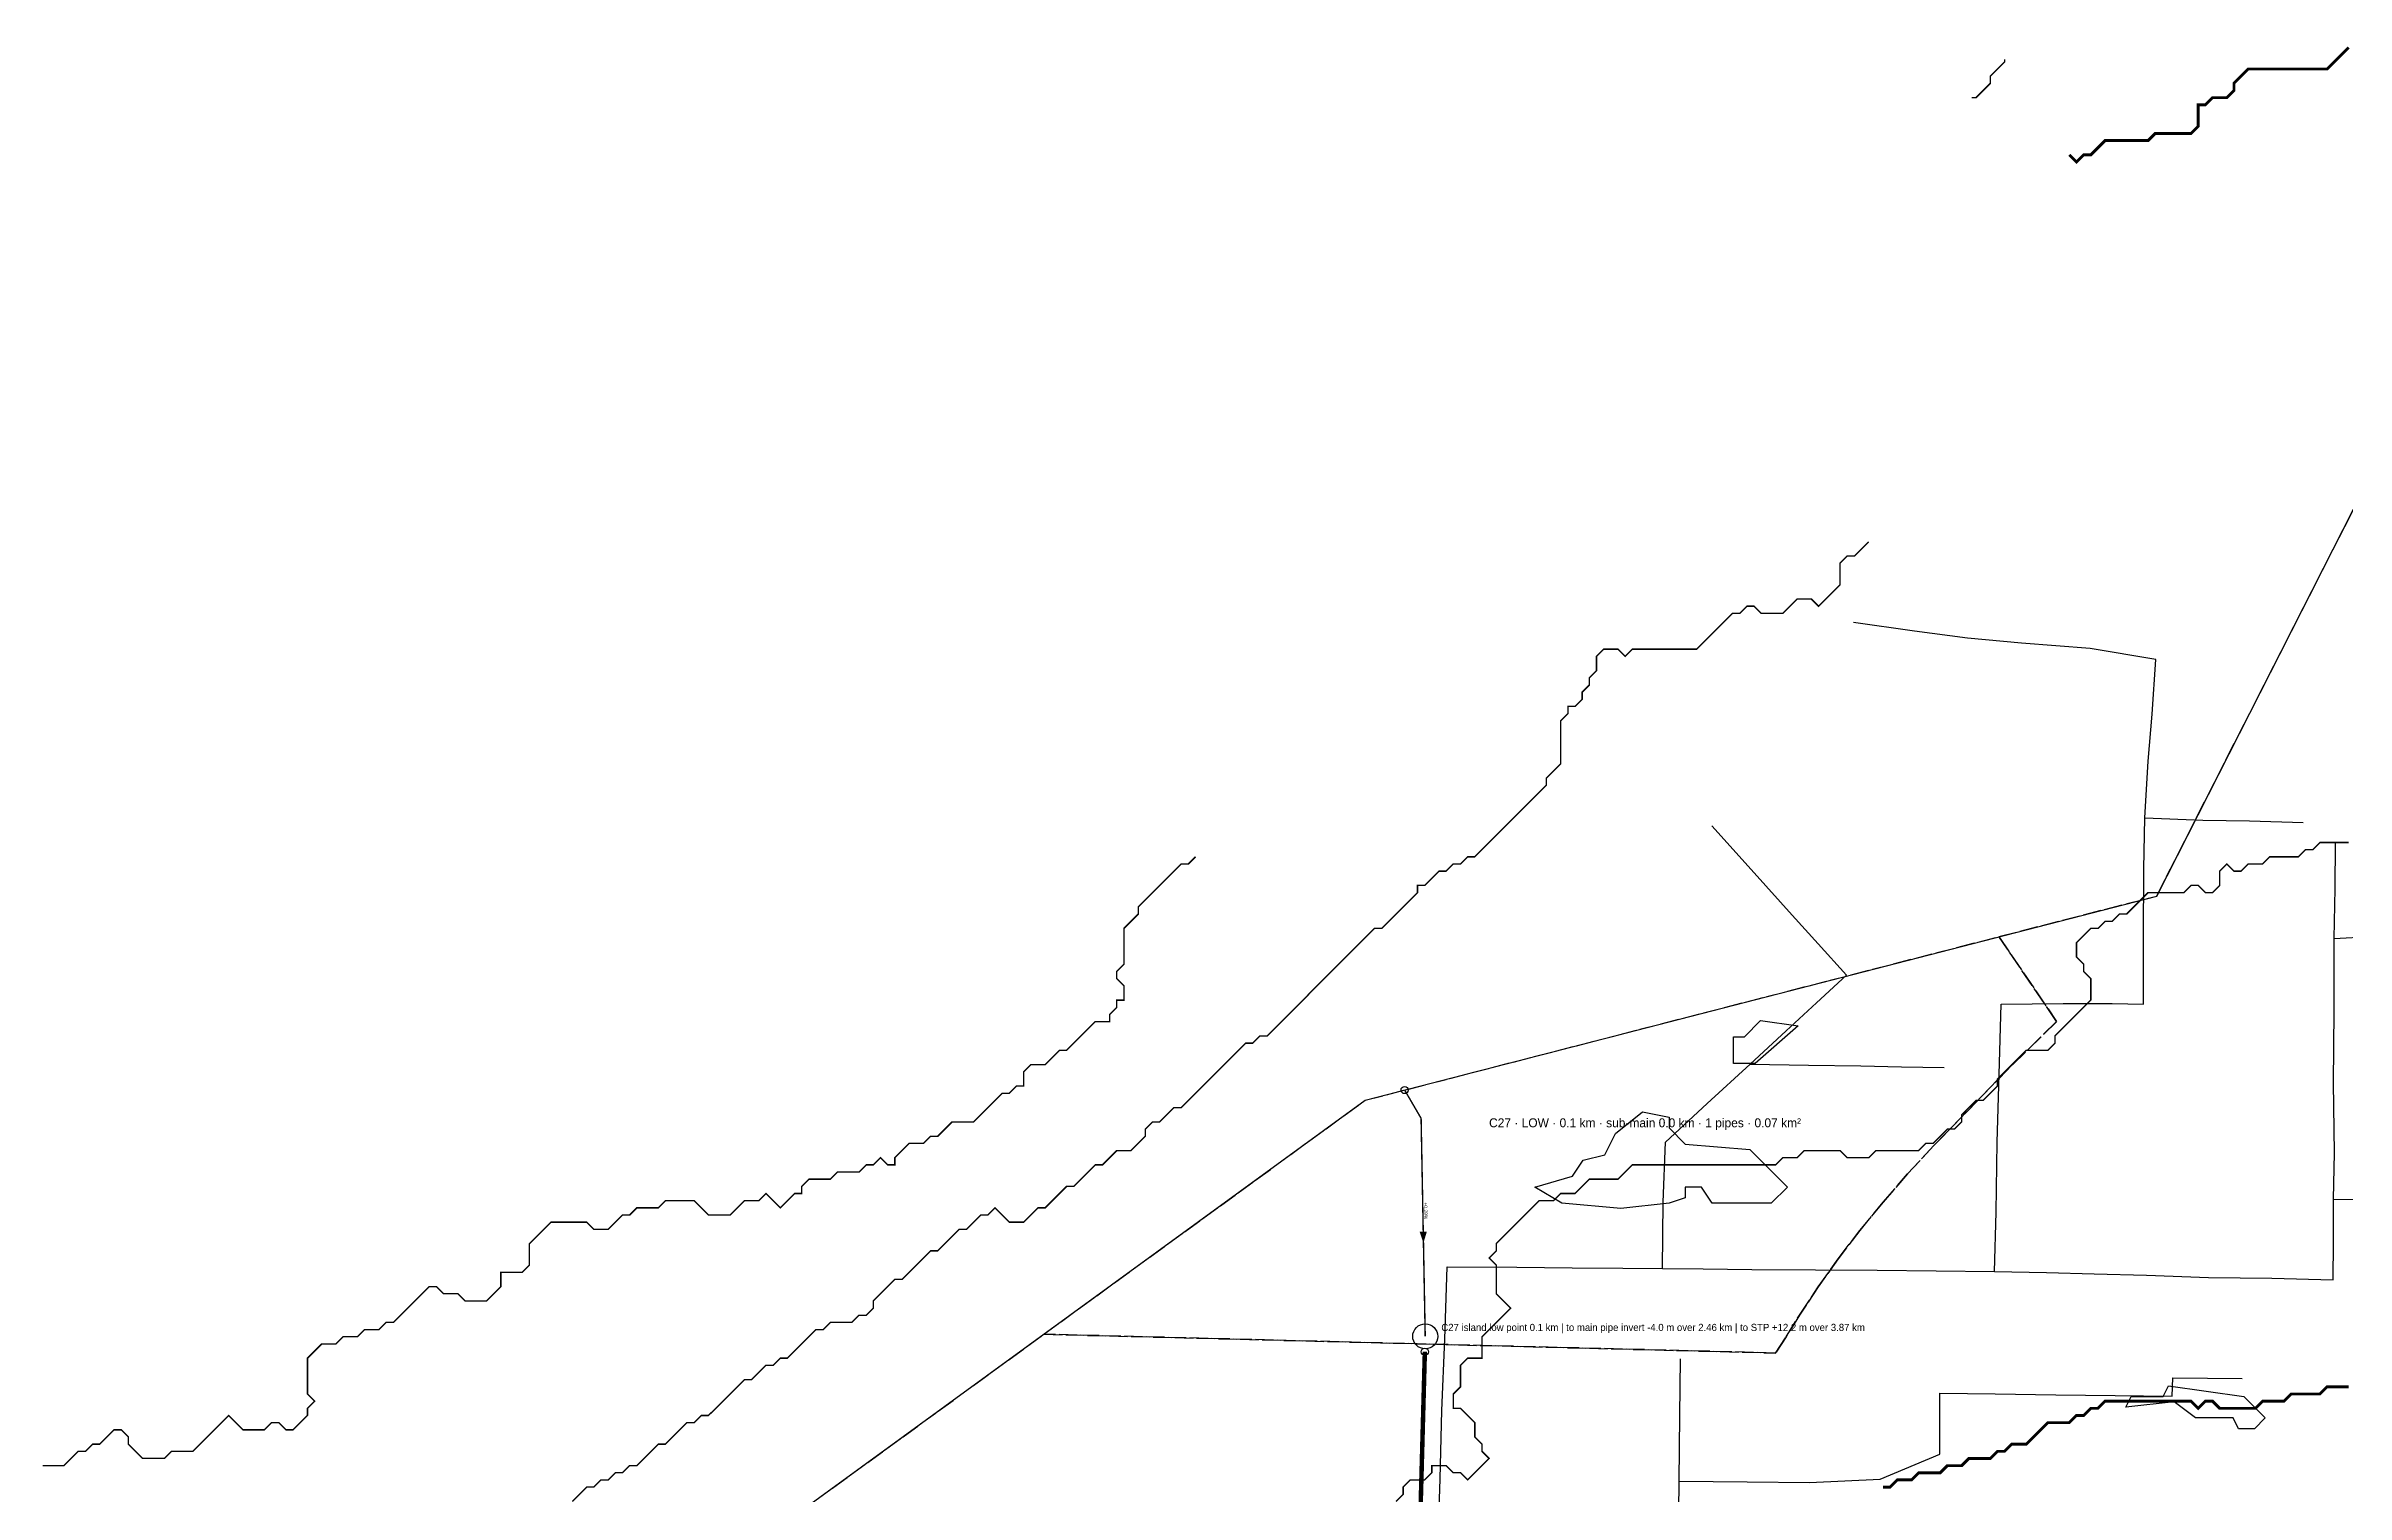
# Model space of a CAD drawing. Header units: metres. Extents: x 442821 to 452274, y 2561971 to 2571293.
# Drawn here: x 444265 to 445550, y 2567085 to 2567893 of the extents above; entities that cross this region are included whole.
import ezdxf
from ezdxf.enums import TextEntityAlignment as Align

# ---------------------------------------------------------------- set-up
doc = ezdxf.new("R2010")
doc.units = ezdxf.units.M
doc.header["$LTSCALE"] = 8
doc.linetypes.add('DASHED', pattern=[1.524, 1.27, -0.254])
for name, color, linetype in [('A_ARROWS', 7, 'Continuous'), ('A_BUILT_2006', 252, 'Continuous'), ('A_CATCH_LABEL', 7, 'Continuous'), ('A_CATCHMENTS', 7, 'Continuous'), ('A_ENVELOPE', 3, 'Continuous'), ('A_GRADIENT', 8, 'Continuous'), ('A_HEADS', 8, 'Continuous'), ('A_LATERAL', 7, 'Continuous'), ('A_OUTLET_LABEL', 7, 'Continuous'), ('A_OUTLETS', 7, 'Continuous'), ('A_STREAMS', 5, 'Continuous'), ('A_SUBMAIN', 7, 'Continuous'), ('A_WADI', 4, 'Continuous')]:
    doc.layers.add(name, color=color, linetype=linetype)

msp = doc.modelspace()

# ---------------------------------------------------------------- linework, layer by layer
at = {"layer": 'A_ARROWS', "color": 2}
msp.add_solid([(445034.5, 2567224.7), (445032.4, 2567231), (445036.4, 2567231.1)], dxfattribs=at)
at = {"layer": 'A_BUILT_2006', "color": 252}
for points in [[(445308.9, 2567566.6), (445274.7, 2567571.3)], [(445338.4, 2567562.6), (445308.9, 2567566.6)], [(445368.6, 2567559.8), (445338.4, 2567562.6)], [(445406.9, 2567556.8), (445368.6, 2567559.8)], [(445443.7, 2567550.8), (445406.9, 2567556.8)], [(445441.5, 2567520.1), (445443.7, 2567550.8)], [(445439.4, 2567493.9), (445441.5, 2567520.1)], [(445437.5, 2567462.2), (445439.4, 2567493.9)], [(445219.3, 2567431.5), (445195.7, 2567457.8)], [(445436.9, 2567433.8), (445437.5, 2567462.2)], [(445437.5, 2567462.2), (445469.8, 2567460.9)], [(445469.8, 2567460.9), (445495.9, 2567460.6)], [(445495.9, 2567460.6), (445525.9, 2567459.6)], [(445543.8, 2567422.8), (445544, 2567448)], [(445240.5, 2567407.9), (445219.3, 2567431.5)], [(445436.8, 2567395.2), (445436.9, 2567433.8)], [(445543.2, 2567394.8), (445543.8, 2567422.8)], [(445255, 2567391.9), (445240.5, 2567407.9)], [(445270.8, 2567374.3), (445255, 2567391.9)], [(445436.8, 2567358.2), (445436.8, 2567395.2)], [(445543.2, 2567394.8), (445563.6, 2567395.9)], [(445543.3, 2567354.5), (445543.2, 2567394.8)], [(445254.1, 2567358.9), (445270.8, 2567374.3)], [(445237.1, 2567343.2), (445254.1, 2567358.9)], [(445356.1, 2567318.9), (445357.3, 2567358.1)], [(445357.3, 2567358.1), (445391.8, 2567358.5)], [(445391.8, 2567358.5), (445419.3, 2567358.6)], [(445419.3, 2567358.6), (445436.8, 2567358.2)], [(445542.8, 2567314.1), (445543.3, 2567354.5)], [(445217.1, 2567324.7), (445237.1, 2567343.2)], [(445193, 2567302.6), (445217.1, 2567324.7)], [(445217.1, 2567324.7), (445249.6, 2567324.1)], [(445249.6, 2567324.1), (445278.9, 2567323.7)], [(445278.9, 2567323.7), (445301.5, 2567323.2)], [(445301.5, 2567323.2), (445325.4, 2567322.8)], [(445355, 2567281), (445356.1, 2567318.9)], [(445169.7, 2567281), (445193, 2567302.6)], [(445543.4, 2567275.2), (445542.8, 2567314.1)], [(445168.4, 2567247.5), (445169.7, 2567281)], [(445354.4, 2567242), (445355, 2567281)], [(445542.9, 2567249.2), (445543.4, 2567275.2)], [(445168.1, 2567210.5), (445168.4, 2567247.5)], [(445353.6, 2567208.9), (445354.4, 2567242)], [(445542.8, 2567225.3), (445542.9, 2567249.2)], [(445542.9, 2567249.2), (445564.9, 2567249.1)], [(445542.7, 2567204.2), (445542.8, 2567225.3)], [(445046.4, 2567171.1), (445047.8, 2567211.5)], [(445047.8, 2567211.5), (445086.7, 2567211.2)], [(445086.7, 2567211.2), (445117.5, 2567210.9)], [(445117.5, 2567210.9), (445145.8, 2567210.7)], [(445145.8, 2567210.7), (445168.1, 2567210.5)], [(445168.1, 2567210.5), (445190.8, 2567210.3)], [(445190.8, 2567210.3), (445218, 2567210)], [(445218, 2567210), (445253.6, 2567209.8)], [(445253.6, 2567209.8), (445287.9, 2567209.5)], [(445287.9, 2567209.5), (445320.9, 2567209.2)], [(445320.9, 2567209.2), (445353.6, 2567208.9)], [(445353.6, 2567208.9), (445382.5, 2567208.2)], [(445382.5, 2567208.2), (445409.1, 2567207.6)], [(445409.1, 2567207.6), (445438.4, 2567206.8)], [(445438.4, 2567206.8), (445473.1, 2567205.4)], [(445473.1, 2567205.4), (445508.5, 2567205.1)], [(445508.5, 2567205.1), (445542.7, 2567204.2)], [(445044.8, 2567131.1), (445046.4, 2567171.1)], [(445177.7, 2567128.4), (445178.1, 2567160)], [(445452.8, 2567139.1), (445453.2, 2567149.4)], [(445453.2, 2567149.4), (445491.8, 2567149.1)], [(445322.9, 2567106.8), (445322.9, 2567140.9)], [(445322.9, 2567140.9), (445353.8, 2567140.5)], [(445353.8, 2567140.5), (445387.7, 2567140)], [(445387.7, 2567140), (445421, 2567139.6)], [(445421, 2567139.6), (445452.8, 2567139.1)], [(445043.8, 2567093), (445044.8, 2567131.1)], [(445177.3, 2567091.7), (445177.7, 2567128.4)], [(445289.6, 2567092.8), (445322.9, 2567106.8)], [(445042.9, 2567064.7), (445043.8, 2567093)], [(445176.9, 2567057.7), (445177.3, 2567091.7)], [(445177.3, 2567091.7), (445215.4, 2567091.3)], [(445215.4, 2567091.3), (445250.2, 2567091)], [(445250.2, 2567091), (445289.6, 2567092.8)]]:
    msp.add_lwpolyline(points, dxfattribs=at)
at = {"layer": 'A_CATCHMENTS', "color": 1, "linetype": 'DASHED'}
msp.add_lwpolyline([(443922.9, 2562555.5), (443114.8, 2564922.9), (443209.9, 2566349), (444250.9, 2566757.8), (444822.5, 2567173.8), (445231.1, 2567163.3), (445231.1, 2567163.3), (445237.1, 2567172.3), (445244.5, 2567184.4), (445255, 2567200.2), (445266.2, 2567216), (445278.3, 2567231.8), (445291.3, 2567247.6), (445305, 2567263.4), (445319.7, 2567279.2), (445363.4, 2567324.2), (445388.2, 2567348.5), (445356, 2567395.9), (445444.1, 2567418.6), (445577.2, 2567680.1), (447425.1, 2567544.9)], dxfattribs=at)
at = {"layer": 'A_CATCHMENTS', "color": 2, "linetype": 'DASHED'}
msp.add_lwpolyline([(445388.2, 2567348.5), (445363.4, 2567324.2), (445319.7, 2567279.2), (445305, 2567263.4), (445291.3, 2567247.6), (445278.3, 2567231.8), (445266.2, 2567216), (445255, 2567200.2), (445244.5, 2567184.4), (445237.1, 2567172.3), (445231.1, 2567163.3), (444822.5, 2567173.8), (445002, 2567304.5), (445356, 2567395.9), (445388.2, 2567348.5)], close=True, dxfattribs=at)
at = {"layer": 'A_ENVELOPE', "color": 3}
msp.add_lwpolyline([(443922.9, 2562555.5), (443114.8, 2564922.9), (443209.9, 2566349), (444250.9, 2566757.8), (445002, 2567304.5), (445444.1, 2567418.6), (445577.2, 2567680.1), (447477.5, 2567541)], dxfattribs=at)
at = {"layer": 'A_HEADS', "color": 2}
msp.add_circle((445024, 2567310.2), 2, dxfattribs=at)
at = {"layer": 'A_HEADS', "color": 1}
msp.add_circle((445035.3, 2567164), 2, dxfattribs=at)
at = {"layer": 'A_LATERAL', "color": 2, "linetype": 'DASHED', "const_width": 0.8}
msp.add_lwpolyline([(445024, 2567310.2), (445033.2, 2567294.4), (445035.5, 2567172.6)], dxfattribs=at)
at = {"layer": 'A_OUTLETS', "color": 30}
msp.add_circle((445035.5, 2567172.6), 7, dxfattribs=at)
at = {"layer": 'A_STREAMS', "color": 5}
for points, const_width in [([(445551.3, 2567892.6), (445547.3, 2567888.6), (445543.3, 2567884.6), (445539.3, 2567880.6), (445535.3, 2567880.6), (445531.3, 2567880.6), (445527.3, 2567880.6), (445523.3, 2567880.6), (445519.3, 2567880.6), (445515.3, 2567880.6), (445511.3, 2567880.6), (445507.3, 2567880.6), (445503.3, 2567880.6), (445499.3, 2567880.6), (445495.3, 2567880.6), (445491.3, 2567876.6), (445487.3, 2567872.6), (445487.3, 2567868.6), (445483.3, 2567864.6), (445479.3, 2567864.6), (445475.3, 2567864.6), (445471.3, 2567860.6), (445467.3, 2567860.6), (445467.3, 2567856.6), (445467.3, 2567852.6), (445467.3, 2567848.6), (445463.3, 2567844.6), (445459.3, 2567844.6), (445455.3, 2567844.6), (445451.3, 2567844.6), (445447.3, 2567844.6), (445443.3, 2567844.6), (445439.3, 2567840.6), (445435.3, 2567840.6), (445431.3, 2567840.6), (445427.3, 2567840.6), (445423.3, 2567840.6), (445419.3, 2567840.6), (445415.3, 2567840.6), (445411.3, 2567836.6), (445407.3, 2567832.6), (445403.3, 2567832.6), (445399.3, 2567828.6), (445395.3, 2567832.6)], 1.6), ([(445359.2, 2567886), (445359.2, 2567884.6), (445355.2, 2567880.6), (445351.2, 2567876.6), (445351.2, 2567872.6), (445347.2, 2567868.6), (445343.2, 2567864.6), (445340.8, 2567864.6)], 0.8), ([(445283.2, 2567616.5), (445279.2, 2567612.5), (445275.2, 2567608.5), (445271.2, 2567608.5), (445267.2, 2567604.5), (445267.2, 2567600.5), (445267.2, 2567596.5), (445267.2, 2567592.5), (445263.2, 2567588.5), (445259.2, 2567584.5), (445255.2, 2567580.5), (445251.2, 2567584.5), (445247.2, 2567584.5), (445243.2, 2567584.5), (445239.2, 2567580.5), (445235.2, 2567576.5), (445231.2, 2567576.5), (445227.2, 2567576.5), (445223.2, 2567576.5), (445219.2, 2567580.5), (445215.2, 2567580.5), (445211.2, 2567576.5), (445207.2, 2567576.5), (445203.2, 2567572.5), (445199.2, 2567568.5), (445195.2, 2567564.5), (445191.2, 2567560.5), (445187.2, 2567556.5), (445183.2, 2567556.5), (445179.2, 2567556.5), (445175.2, 2567556.5), (445171.2, 2567556.5), (445167.2, 2567556.5), (445163.2, 2567556.5), (445159.2, 2567556.5), (445155.2, 2567556.5), (445151.2, 2567556.5), (445147.2, 2567552.5), (445143.2, 2567556.5), (445139.2, 2567556.5), (445135.2, 2567556.5), (445131.2, 2567552.5), (445131.2, 2567548.5), (445131.2, 2567544.5), (445127.2, 2567540.5), (445127.2, 2567536.5), (445123.2, 2567532.5), (445123.2, 2567528.5), (445119.2, 2567524.5), (445115.2, 2567524.5), (445115.2, 2567520.5), (445111.2, 2567516.5), (445111.2, 2567512.5), (445111.2, 2567508.5), (445111.2, 2567504.5), (445111.2, 2567500.5), (445111.2, 2567496.5), (445111.2, 2567492.5), (445107.2, 2567488.5), (445103.2, 2567484.5), (445103.2, 2567480.5), (445099.2, 2567476.5), (445095.2, 2567472.5), (445091.2, 2567468.5), (445087.2, 2567464.5), (445083.2, 2567460.5), (445079.2, 2567456.5), (445075.2, 2567452.5), (445071.2, 2567448.5), (445067.2, 2567444.5), (445063.2, 2567440.5), (445059.2, 2567440.5), (445055.2, 2567436.5), (445051.2, 2567436.5), (445047.2, 2567432.5), (445043.2, 2567432.5), (445039.2, 2567428.5), (445035.2, 2567424.5), (445031.2, 2567424.5), (445031.2, 2567420.5), (445027.2, 2567416.5), (445023.2, 2567412.5), (445019.2, 2567408.5), (445015.2, 2567404.5), (445011.2, 2567400.5), (445007.2, 2567400.5), (445003.2, 2567396.5), (444999.2, 2567392.5), (444995.2, 2567388.5), (444991.2, 2567384.5), (444987.2, 2567380.5), (444983.2, 2567376.5), (444979.2, 2567372.5), (444975.2, 2567368.5), (444971.2, 2567364.5), (444967.2, 2567360.4), (444963.2, 2567356.4), (444959.2, 2567352.4), (444955.2, 2567348.4), (444951.2, 2567344.4), (444947.2, 2567340.4), (444943.2, 2567340.4), (444939.2, 2567336.4), (444935.2, 2567336.4), (444931.2, 2567332.4), (444927.2, 2567328.4), (444923.2, 2567324.4), (444919.2, 2567320.4), (444915.2, 2567316.4), (444911.2, 2567312.4), (444907.2, 2567308.4), (444903.2, 2567304.4), (444899.2, 2567300.4), (444895.2, 2567300.4), (444891.2, 2567296.4), (444887.2, 2567292.4), (444883.2, 2567292.4), (444879.2, 2567288.4), (444879.2, 2567284.4), (444875.2, 2567280.4), (444871.2, 2567276.4), (444867.2, 2567276.4), (444863.2, 2567276.4), (444859.2, 2567272.4), (444855.2, 2567268.4), (444851.2, 2567268.4), (444847.2, 2567264.4), (444843.2, 2567260.4), (444839.2, 2567256.4), (444835.2, 2567256.4), (444831.2, 2567252.4), (444827.2, 2567248.4), (444823.2, 2567244.4), (444819.2, 2567244.4), (444815.2, 2567240.4), (444811.2, 2567236.4), (444807.2, 2567236.4), (444803.2, 2567236.4), (444799.2, 2567240.4), (444795.2, 2567244.4), (444791.2, 2567240.4), (444787.2, 2567240.4), (444783.2, 2567236.4), (444779.2, 2567232.4), (444775.2, 2567232.4), (444771.2, 2567228.4), (444767.2, 2567224.4), (444763.2, 2567220.4), (444759.2, 2567220.4), (444755.2, 2567216.4), (444751.2, 2567212.4), (444747.2, 2567208.4), (444743.2, 2567204.4), (444739.2, 2567204.4), (444735.2, 2567200.4), (444731.2, 2567196.4), (444727.2, 2567192.4), (444727.2, 2567188.4), (444723.2, 2567184.4), (444719.2, 2567184.4), (444715.2, 2567180.4), (444711.2, 2567180.4), (444707.2, 2567180.4), (444703.2, 2567180.4), (444699.2, 2567176.4), (444695.2, 2567176.4), (444691.2, 2567172.4), (444687.2, 2567168.4), (444683.2, 2567164.4), (444679.2, 2567160.4), (444675.2, 2567160.4), (444671.2, 2567156.4), (444667.2, 2567156.4), (444663.2, 2567152.4), (444659.2, 2567148.4), (444655.2, 2567148.4), (444651.2, 2567144.4), (444647.2, 2567140.4), (444643.2, 2567136.4), (444639.2, 2567132.4), (444635.1, 2567128.4), (444631.1, 2567128.4), (444627.1, 2567124.4), (444623.1, 2567124.4), (444619.1, 2567120.4), (444615.1, 2567116.4), (444611.1, 2567112.4), (444607.1, 2567112.4), (444603.1, 2567108.4), (444599.1, 2567104.4), (444595.1, 2567100.4), (444591.1, 2567100.4), (444587.1, 2567096.4), (444583.1, 2567096.4), (444579.1, 2567092.4), (444575.1, 2567092.4), (444571.1, 2567088.4), (444567.1, 2567088.4), (444563.1, 2567084.4), (444559.1, 2567080.4)], 0.8), ([(445551.3, 2567448.5), (445547.3, 2567448.5), (445543.3, 2567448.5), (445539.3, 2567448.5), (445535.3, 2567448.5), (445531.3, 2567444.5), (445527.3, 2567444.5), (445523.3, 2567440.5), (445519.3, 2567440.5), (445515.3, 2567440.5), (445511.3, 2567440.5), (445507.3, 2567440.5), (445503.3, 2567436.5), (445499.3, 2567436.5), (445495.3, 2567436.5), (445491.3, 2567432.5), (445487.3, 2567432.5), (445483.3, 2567436.5), (445479.3, 2567432.5), (445479.3, 2567428.5), (445479.3, 2567424.5), (445475.3, 2567420.5), (445471.3, 2567420.5), (445467.3, 2567424.5), (445463.3, 2567424.5), (445459.3, 2567420.5), (445455.3, 2567420.5), (445451.3, 2567420.5), (445447.3, 2567420.5), (445443.3, 2567420.5), (445439.3, 2567420.5), (445435.3, 2567416.5), (445431.3, 2567412.5), (445427.3, 2567408.5), (445423.3, 2567408.5), (445419.3, 2567404.5), (445415.3, 2567404.5), (445411.3, 2567400.5), (445407.3, 2567400.5), (445403.3, 2567396.5), (445399.3, 2567392.5), (445399.3, 2567388.5), (445399.3, 2567384.5), (445403.3, 2567380.5), (445403.3, 2567376.5), (445407.3, 2567372.5), (445407.3, 2567368.5), (445407.3, 2567364.5), (445407.3, 2567360.4), (445403.3, 2567356.4), (445399.3, 2567352.4), (445395.3, 2567348.4), (445391.3, 2567344.4), (445387.3, 2567340.4), (445387.3, 2567336.4), (445383.3, 2567332.4), (445379.3, 2567332.4), (445375.3, 2567332.4), (445371.3, 2567332.4), (445367.3, 2567328.4), (445363.2, 2567324.4), (445359.2, 2567320.4), (445355.2, 2567316.4), (445355.2, 2567312.4), (445351.2, 2567308.4), (445347.2, 2567304.4), (445343.2, 2567304.4), (445339.2, 2567300.4), (445335.2, 2567296.4), (445335.2, 2567292.4), (445331.2, 2567288.4), (445327.2, 2567288.4), (445323.2, 2567284.4), (445319.2, 2567280.4), (445315.2, 2567280.4), (445311.2, 2567276.4), (445307.2, 2567276.4), (445303.2, 2567276.4), (445299.2, 2567276.4), (445295.2, 2567276.4), (445291.2, 2567276.4), (445287.2, 2567276.4), (445283.2, 2567272.4), (445279.2, 2567272.4), (445275.2, 2567272.4), (445271.2, 2567272.4), (445267.2, 2567276.4), (445263.2, 2567276.4), (445259.2, 2567276.4), (445255.2, 2567276.4), (445251.2, 2567276.4), (445247.2, 2567276.4), (445243.2, 2567272.4), (445239.2, 2567272.4), (445235.2, 2567272.4), (445231.2, 2567268.4), (445227.2, 2567268.4), (445223.2, 2567268.4), (445219.2, 2567268.4), (445215.2, 2567268.4), (445211.2, 2567268.4), (445207.2, 2567268.4), (445203.2, 2567268.4), (445199.2, 2567268.4), (445195.2, 2567268.4), (445191.2, 2567268.4), (445187.2, 2567268.4), (445183.2, 2567268.4), (445179.2, 2567268.4), (445175.2, 2567268.4), (445171.2, 2567268.4), (445167.2, 2567268.4), (445163.2, 2567268.4), (445159.2, 2567268.4), (445155.2, 2567268.4), (445151.2, 2567268.4), (445147.2, 2567264.4), (445143.2, 2567260.4), (445139.2, 2567260.4), (445135.2, 2567260.4), (445131.2, 2567260.4), (445127.2, 2567260.4), (445123.2, 2567256.4), (445119.2, 2567252.4), (445115.2, 2567252.4), (445111.2, 2567252.4), (445107.2, 2567248.4), (445103.2, 2567248.4), (445099.2, 2567248.4), (445095.2, 2567244.4), (445091.2, 2567240.4), (445087.2, 2567236.4), (445083.2, 2567232.4), (445079.2, 2567228.4), (445075.2, 2567224.4), (445075.2, 2567220.4), (445071.2, 2567216.4), (445075.2, 2567212.4), (445075.2, 2567208.4), (445075.2, 2567204.4), (445075.2, 2567200.4), (445075.2, 2567196.4), (445079.2, 2567192.4), (445083.2, 2567188.4), (445079.2, 2567184.4), (445075.2, 2567180.4), (445071.2, 2567176.4), (445067.2, 2567172.4), (445067.2, 2567168.4), (445067.2, 2567164.4), (445067.2, 2567160.4), (445063.2, 2567160.4), (445059.2, 2567160.4), (445055.2, 2567156.4), (445055.2, 2567152.4), (445055.2, 2567148.4), (445055.2, 2567144.4), (445051.2, 2567140.4), (445051.2, 2567136.4), (445051.2, 2567132.4), (445055.2, 2567132.4), (445059.2, 2567128.4), (445063.2, 2567124.4), (445063.2, 2567120.4), (445063.2, 2567116.4), (445067.2, 2567112.4), (445067.2, 2567108.4), (445071.2, 2567104.4), (445067.2, 2567100.4), (445063.2, 2567096.4), (445059.2, 2567092.4), (445055.2, 2567096.4), (445051.2, 2567096.4), (445047.2, 2567100.4), (445043.2, 2567100.4), (445039.2, 2567100.4), (445039.2, 2567096.4), (445035.2, 2567092.4), (445031.2, 2567092.4), (445027.2, 2567092.4), (445023.2, 2567088.4), (445023.2, 2567084.4), (445019.2, 2567080.4)], 0.8), ([(444907.2, 2567440.5), (444903.2, 2567436.5), (444899.2, 2567436.5), (444895.2, 2567432.5), (444891.2, 2567428.5), (444887.2, 2567424.5), (444883.2, 2567420.5), (444879.2, 2567416.5), (444875.2, 2567412.5), (444875.2, 2567408.5), (444871.2, 2567404.5), (444867.2, 2567400.5), (444867.2, 2567396.5), (444867.2, 2567392.5), (444867.2, 2567388.5), (444867.2, 2567384.5), (444867.2, 2567380.5), (444863.2, 2567376.5), (444863.2, 2567372.5), (444867.2, 2567368.5), (444867.2, 2567364.5), (444867.2, 2567360.4), (444863.2, 2567360.4), (444863.2, 2567356.4), (444859.2, 2567352.4), (444859.2, 2567348.4), (444855.2, 2567348.4), (444851.2, 2567348.4), (444847.2, 2567344.4), (444843.2, 2567340.4), (444839.2, 2567336.4), (444835.2, 2567332.4), (444831.2, 2567332.4), (444827.2, 2567328.4), (444823.2, 2567324.4), (444819.2, 2567324.4), (444815.2, 2567324.4), (444811.2, 2567320.4), (444811.2, 2567316.4), (444811.2, 2567312.4), (444807.2, 2567312.4), (444803.2, 2567308.4), (444799.2, 2567308.4), (444795.2, 2567304.4), (444791.2, 2567300.4), (444787.2, 2567296.4), (444783.2, 2567292.4), (444779.2, 2567292.4), (444775.2, 2567292.4), (444771.2, 2567292.4), (444767.2, 2567288.4), (444763.2, 2567284.4), (444759.2, 2567284.4), (444755.2, 2567280.4), (444751.2, 2567280.4), (444747.2, 2567280.4), (444743.2, 2567276.4), (444739.2, 2567272.4), (444739.2, 2567268.4), (444735.2, 2567268.4), (444731.2, 2567272.4), (444727.2, 2567268.4), (444723.2, 2567268.4), (444719.2, 2567264.4), (444715.2, 2567264.4), (444711.2, 2567264.4), (444707.2, 2567264.4), (444703.2, 2567260.4), (444699.2, 2567260.4), (444695.2, 2567260.4), (444691.2, 2567260.4), (444687.2, 2567256.4), (444687.2, 2567252.4), (444683.2, 2567252.4), (444679.2, 2567248.4), (444675.2, 2567244.4), (444671.2, 2567248.4), (444667.2, 2567252.4), (444663.2, 2567248.4), (444659.2, 2567248.4), (444655.2, 2567248.4), (444651.2, 2567244.4), (444647.2, 2567240.4), (444643.2, 2567240.4), (444639.2, 2567240.4), (444635.1, 2567240.4), (444631.1, 2567244.4), (444627.1, 2567248.4), (444623.1, 2567248.4), (444619.1, 2567248.4), (444615.1, 2567248.4), (444611.1, 2567248.4), (444607.1, 2567244.4), (444603.1, 2567244.4), (444599.1, 2567244.4), (444595.1, 2567244.4), (444591.1, 2567240.4), (444587.1, 2567240.4), (444583.1, 2567236.4), (444579.1, 2567232.4), (444575.1, 2567232.4), (444571.1, 2567232.4), (444567.1, 2567236.4), (444563.1, 2567236.4), (444559.1, 2567236.4), (444555.1, 2567236.4), (444551.1, 2567236.4), (444547.1, 2567236.4), (444543.1, 2567232.4), (444539.1, 2567228.4), (444535.1, 2567224.4), (444535.1, 2567220.4), (444535.1, 2567216.4), (444535.1, 2567212.4), (444531.1, 2567208.4), (444527.1, 2567208.4), (444523.1, 2567208.4), (444519.1, 2567208.4), (444519.1, 2567204.4), (444519.1, 2567200.4), (444515.1, 2567196.4), (444511.1, 2567192.4), (444507.1, 2567192.4), (444503.1, 2567192.4), (444499.1, 2567192.4), (444495.1, 2567196.4), (444491.1, 2567196.4), (444487.1, 2567196.4), (444483.1, 2567200.4), (444479.1, 2567200.4), (444475.1, 2567196.4), (444471.1, 2567192.4), (444467.1, 2567188.4), (444463.1, 2567184.4), (444459.1, 2567180.4), (444455.1, 2567180.4), (444451.1, 2567176.4), (444447.1, 2567176.4), (444443.1, 2567176.4), (444439.1, 2567172.4), (444435.1, 2567172.4), (444431.1, 2567172.4), (444427.1, 2567168.4), (444423.1, 2567168.4), (444419.1, 2567168.4), (444415.1, 2567164.4), (444411.1, 2567160.4), (444411.1, 2567156.4), (444411.1, 2567152.4), (444411.1, 2567148.4), (444411.1, 2567144.4), (444411.1, 2567140.4), (444415.1, 2567136.4), (444411.1, 2567132.4), (444411.1, 2567128.4), (444407.1, 2567124.4), (444403.1, 2567120.4), (444399.1, 2567120.4), (444395.1, 2567124.4), (444391.1, 2567124.4), (444387.1, 2567120.4), (444383.1, 2567120.4), (444379.1, 2567120.4), (444375.1, 2567120.4), (444371.1, 2567124.4), (444367.1, 2567128.4), (444363.1, 2567124.4), (444359.1, 2567120.4), (444355.1, 2567116.4), (444351.1, 2567112.4), (444347.1, 2567108.4), (444343.1, 2567108.4), (444339.1, 2567108.4), (444335.1, 2567108.4), (444331.1, 2567104.4), (444327.1, 2567104.4), (444323.1, 2567104.4), (444319.1, 2567104.4), (444315.1, 2567108.4), (444311.1, 2567112.4), (444311.1, 2567116.4), (444307.1, 2567120.4), (444303.1, 2567120.4), (444299.1, 2567116.4), (444295.1, 2567112.4), (444291.1, 2567112.4), (444287.1, 2567108.4), (444283.1, 2567108.4), (444279.1, 2567104.4), (444275.1, 2567100.4), (444271.1, 2567100.4), (444267.1, 2567100.4), (444263.1, 2567100.4)], 0.8), ([(445551.3, 2567144.4), (445547.3, 2567144.4), (445543.3, 2567144.4), (445539.3, 2567144.4), (445535.3, 2567140.4), (445531.3, 2567140.4), (445527.3, 2567140.4), (445523.3, 2567140.4), (445519.3, 2567140.4), (445515.3, 2567136.4), (445511.3, 2567136.4), (445507.3, 2567136.4), (445503.3, 2567136.4), (445499.3, 2567132.4), (445495.3, 2567132.4), (445491.3, 2567132.4), (445487.3, 2567132.4), (445483.3, 2567132.4), (445479.3, 2567132.4), (445475.3, 2567136.4), (445471.3, 2567136.4), (445467.3, 2567132.4), (445463.3, 2567136.4), (445459.3, 2567136.4), (445455.3, 2567136.4), (445451.3, 2567136.4), (445447.3, 2567136.4), (445443.3, 2567136.4), (445439.3, 2567136.4), (445435.3, 2567136.4), (445431.3, 2567136.4), (445427.3, 2567136.4), (445423.3, 2567136.4), (445419.3, 2567136.4), (445415.3, 2567136.4), (445411.3, 2567132.4), (445407.3, 2567132.4), (445403.3, 2567128.4), (445399.3, 2567128.4), (445395.3, 2567124.4), (445391.3, 2567124.4), (445387.3, 2567124.4), (445383.3, 2567124.4), (445379.3, 2567120.4), (445375.3, 2567116.4), (445371.3, 2567112.4), (445367.3, 2567112.4), (445363.2, 2567112.4), (445359.2, 2567108.4), (445355.2, 2567108.4), (445351.2, 2567104.4), (445347.2, 2567104.4), (445343.2, 2567104.4), (445339.2, 2567104.4), (445335.2, 2567100.4), (445331.2, 2567100.4), (445327.2, 2567100.4), (445323.2, 2567096.4), (445319.2, 2567096.4), (445315.2, 2567096.4), (445311.2, 2567096.4), (445307.2, 2567092.4), (445303.2, 2567092.4), (445299.2, 2567092.4), (445295.2, 2567088.4), (445291.2, 2567088.4)], 1.6)]:
    msp.add_lwpolyline(points, dxfattribs=dict(at, const_width=const_width))
at = {"layer": 'A_SUBMAIN', "color": 1, "linetype": 'DASHED', "const_width": 2.5}
msp.add_lwpolyline([(445035.3, 2567164), (445031.7, 2567032.2), (445030.8, 2566990)], dxfattribs=at)
at = {"layer": 'A_WADI', "color": 4}
for points in [[(445243.8, 2567346), (445219.8, 2567325), (445207.8, 2567325), (445207.8, 2567340), (445213.8, 2567340), (445222.8, 2567349), (445243.8, 2567346)], [(445171.8, 2567295), (445171.8, 2567289), (445180.8, 2567280), (445216.8, 2567277), (445237.8, 2567256), (445228.8, 2567247), (445195.8, 2567247), (445189.8, 2567256), (445180.8, 2567256), (445180.8, 2567250), (445171.8, 2567247), (445144.8, 2567244), (445111.8, 2567247), (445096.8, 2567256), (445117.8, 2567262), (445123.8, 2567271), (445135.8, 2567274), (445141.8, 2567286), (445156.8, 2567298), (445171.8, 2567295)], [(445492.8, 2567139), (445504.8, 2567127), (445498.8, 2567121), (445489.8, 2567121), (445486.8, 2567127), (445465.8, 2567127), (445453.8, 2567136), (445426.8, 2567133), (445429.8, 2567139), (445447.8, 2567139), (445450.8, 2567145), (445492.8, 2567139)]]:
    msp.add_lwpolyline(points, close=True, dxfattribs=at)

# ---------------------------------------------------------------- texts
at = {"layer": 'A_CATCH_LABEL', "color": 2}
msp.add_text('C27 · LOW · 0.1 km · sub-main 0.0 km · 1 pipes · 0.07 km²', height=5, dxfattribs=at).set_placement((445158.3, 2567291.9), align=Align.MIDDLE_CENTER)
at = {"layer": 'A_GRADIENT', "color": 2}
msp.add_text('+0.29%', height=2, rotation=-88.9068, dxfattribs=at).set_placement((445034.2, 2567242.7), align=Align.BOTTOM_CENTER)
at = {"layer": 'A_OUTLET_LABEL', "color": 30}
msp.add_text('C27 island low point 0.1 km | to main pipe invert -4.0 m over 2.46 km | to STP +12.2 m over 3.87 km', height=4, dxfattribs=at).set_placement((445044.5, 2567175.6))

doc.saveas('drawing.dxf')
